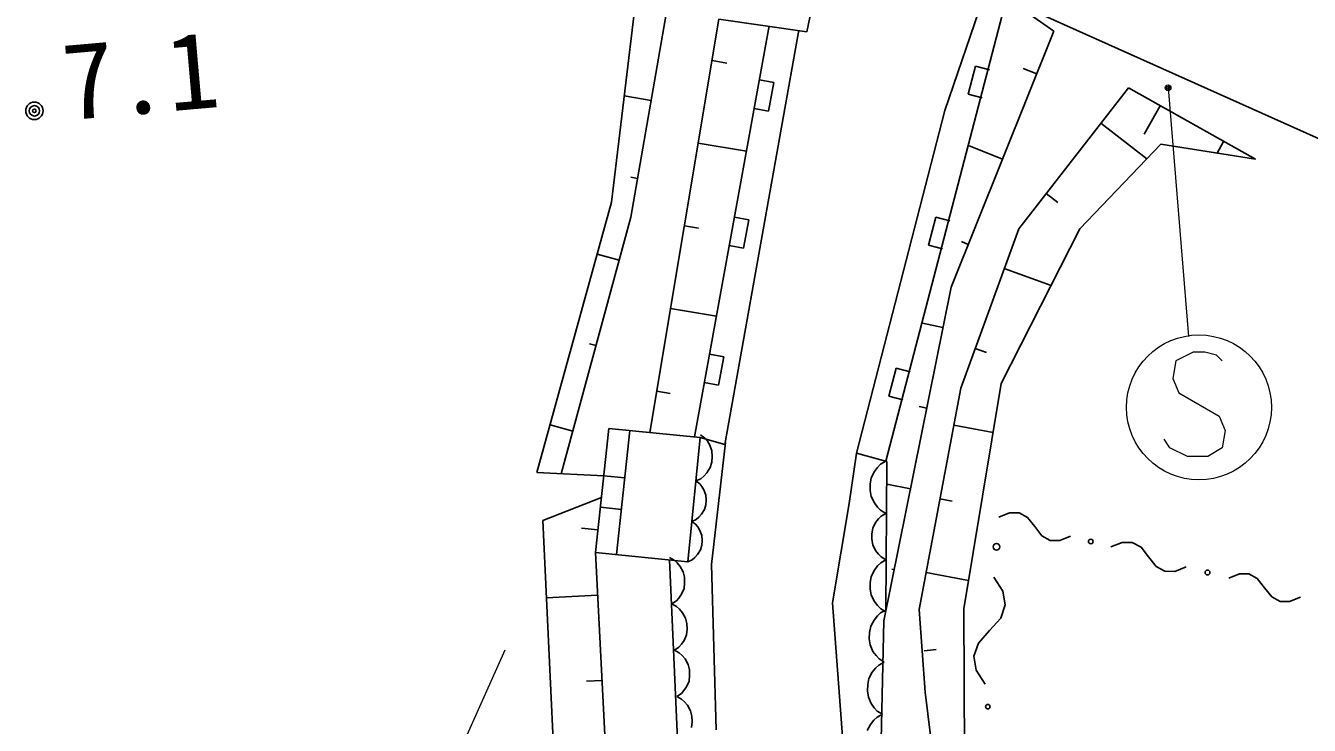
# Model space of a CAD drawing. Units: millimetres, scale not verified. Extents: x 40000 to 680000, y 20000 to 380000.
# Drawn here: x 397276 to 419414, y 274223 to 286290 of the extents above; entities that cross this region are included whole.
import ezdxf
from ezdxf.enums import TextEntityAlignment as Align

# ---------------------------------------------------------------- set-up
doc = ezdxf.new("R2010")
doc.units = ezdxf.units.MM
doc.header["$LTSCALE"] = 1000
for name, color, linetype, lineweight in [('M-BGD', 7, 'Continuous', 25), ('M-BGD-RSTR', 7, 'Continuous', 13), ('M-STR-HTXT', 7, 'Continuous', 13)]:
    doc.layers.add(name, color=color, linetype=linetype, lineweight=lineweight)
doc.styles.add('ＭＳ ゴシック', font='')
doc.styles.get('ＭＳ ゴシック').set_extended_font_data('MS Gothic')

msp = doc.modelspace()

# ---------------------------------------------------------------- linework, layer by layer
at = {"layer": 'M-BGD'}
for p, q in [((408646, 288355), (407712, 282985)), ((411115, 287957), (410747, 286184)), ((407377, 283245), (407885, 287446)), ((413127, 284826), (413788, 286765)), ((414242, 286737), (424466, 282141)), ((414242, 286737), (415008, 286197)), ((414153, 286601), (412111, 278779)), ((409233, 286401), (408041, 279274)), ((410100, 286289), (408810, 279197)), ((410747, 286184), (409233, 286401)), ((409333, 279069), (410610, 286215)), ((415008, 286197), (413237, 281782)), ((409114, 285688), (409369, 285646)), ((413657, 285593), (413530, 285109)), ((413899, 285530), (413657, 285593)), ((414713, 285461), (414481, 285554)), ((410176, 285309), (409930, 285353)), ((410086, 284817), (410176, 285309)), ((416293, 285216), (414403, 282788)), ((418483, 283988), (416293, 285216)), ((408063, 284999), (407599, 285079)), ((413530, 285109), (413772, 285046)), ((409840, 284861), (410086, 284817)), ((411604, 278917), (413127, 284826)), ((416841, 284909), (416566, 284420)), ((415821, 284609), (416610, 283994)), ((408875, 284263), (409706, 284124)), ((417935, 284295), (417822, 284092)), ((414123, 283989), (413538, 284224)), ((415457, 282788), (416851, 284246)), ((416851, 284246), (418483, 283988)), ((407829, 283656), (407711, 283677)), ((414875, 283395), (415075, 283239)), ((406093, 278581), (407377, 283245)), ((407712, 282985), (406514, 278561)), ((409746, 282944), (409500, 282989)), ((409656, 282452), (409746, 282944)), ((412974, 282988), (412847, 282504)), ((413215, 282924), (412974, 282988)), ((408637, 282838), (408880, 282797)), ((414403, 282788), (413401, 280037)), ((414102, 280117), (415457, 282788)), ((409410, 282497), (409656, 282452)), ((412847, 282504), (413089, 282441)), ((413532, 282518), (413414, 282565)), ((407513, 282247), (407131, 282351)), ((414152, 282100), (414959, 281807)), ((413237, 281782), (412074, 276023)), ((408398, 281412), (409189, 281280)), ((413096, 281085), (412744, 281157)), ((407113, 280773), (406997, 280804)), ((413652, 280724), (413844, 280655)), ((409315, 280580), (409069, 280625)), ((409226, 280088), (409315, 280580)), ((412290, 280382), (412163, 279899)), ((412532, 280319), (412290, 280382)), ((408980, 280133), (409226, 280088)), ((413454, 276230), (414102, 280117)), ((408160, 279987), (408391, 279948)), ((412163, 279899), (412405, 279835)), ((413401, 280037), (412684, 276223)), ((412815, 279693), (412687, 279719)), ((406714, 279298), (406320, 279405)), ((413282, 279401), (413961, 279273)), ((407335, 279345), (407102, 277204)), ((407335, 279345), (408910, 279187)), ((407698, 279309), (407465, 277167)), ((408910, 279187), (408695, 277044)), ((408910, 279185), (409333, 279069)), ((408989, 279177), (408915, 279233)), ((409032, 279124), (408989, 279177)), ((409074, 279056), (409032, 279124)), ((409112, 278955), (409074, 279056)), ((409343, 279100), (409103, 276999)), ((409118, 278858), (409112, 278955)), ((409083, 278669), (409109, 278763)), ((409109, 278763), (409118, 278858)), ((411480, 278051), (411604, 278917)), ((411604, 278917), (412127, 278774)), ((412021, 278725), (411967, 278671)), ((412111, 278779), (412021, 278725)), ((412127, 278774), (412112, 276212)), ((407246, 278526), (406093, 278581)), ((407246, 278526), (407609, 278491)), ((408919, 278476), (408972, 278519)), ((408972, 278519), (409026, 278578)), ((409026, 278578), (409083, 278669)), ((411913, 278599), (411859, 278491)), ((411967, 278671), (411913, 278599)), ((408835, 278437), (408919, 278476)), ((408900, 278388), (408835, 278437)), ((408938, 278342), (408900, 278388)), ((408974, 278282), (408938, 278342)), ((409007, 278194), (408974, 278282)), ((411859, 278491), (411841, 278383)), ((411841, 278383), (411841, 278275)), ((411841, 278275), (411859, 278167)), ((412534, 278301), (412125, 278383)), ((407205, 278154), (406196, 277756)), ((409004, 278026), (409013, 278109)), ((409013, 278109), (409007, 278194)), ((411859, 278167), (411913, 278059)), ((411913, 278059), (411967, 277987)), ((413043, 278130), (413254, 278090)), ((407187, 277986), (407549, 277944)), ((408885, 277812), (408932, 277864)), ((408932, 277864), (408982, 277943)), ((408982, 277943), (409004, 278026)), ((411191, 276335), (411480, 278051)), ((411967, 277987), (412021, 277933)), ((412021, 277933), (412111, 277879)), ((412111, 277879), (412031, 277831)), ((414060, 277814), (414246, 277889)), ((414246, 277889), (414411, 277887)), ((414411, 277887), (414555, 277807)), ((406196, 277756), (406963, 261230)), ((407144, 277595), (406861, 277626)), ((408765, 277740), (408839, 277775)), ((408830, 277691), (408765, 277740)), ((408868, 277645), (408830, 277691)), ((408839, 277775), (408885, 277812)), ((408904, 277585), (408868, 277645)), ((411887, 277623), (411871, 277527)), ((411935, 277719), (411887, 277623)), ((411983, 277783), (411935, 277719)), ((412031, 277831), (411983, 277783)), ((414555, 277807), (414679, 277650)), ((414679, 277650), (414803, 277493)), ((408937, 277498), (408904, 277585)), ((408935, 277329), (408943, 277413)), ((408943, 277413), (408937, 277498)), ((411871, 277527), (411871, 277431)), ((411871, 277431), (411887, 277335)), ((414803, 277493), (414947, 277413)), ((414947, 277413), (415112, 277410)), ((415112, 277410), (415297, 277485)), ((407937, 261028), (407102, 277204)), ((408695, 277044), (407102, 277204)), ((408862, 277167), (408912, 277247)), ((408912, 277247), (408935, 277329)), ((411887, 277335), (411935, 277239)), ((411935, 277239), (411983, 277175)), ((411983, 277175), (412031, 277127)), ((415993, 277300), (416188, 277379)), ((416188, 277379), (416361, 277376)), ((416361, 277376), (416513, 277293)), ((416513, 277293), (416643, 277128)), ((408459, 277071), (408377, 277115)), ((408942, 264498), (408379, 277075)), ((408510, 277026), (408459, 277071)), ((408561, 276965), (408510, 277026)), ((408614, 276872), (408561, 276965)), ((408695, 277044), (408769, 277078)), ((408769, 277078), (408815, 277116)), ((408815, 277116), (408862, 277167)), ((409103, 276999), (409186, 274148)), ((411968, 276971), (411914, 276899)), ((412022, 277025), (411968, 276971)), ((412111, 277079), (412022, 277025)), ((412031, 277127), (412111, 277079)), ((416643, 277128), (416773, 276963)), ((416773, 276963), (416924, 276879)), ((417097, 276876), (417292, 276955)), ((408636, 276777), (408614, 276872)), ((408641, 276681), (408636, 276777)), ((411860, 276791), (411842, 276683)), ((411914, 276899), (411860, 276791)), ((412253, 276908), (412212, 276916)), ((412804, 276858), (413536, 276721)), ((414129, 276536), (413975, 276781)), ((416924, 276879), (417097, 276876)), ((418023, 276761), (418208, 276836)), ((418208, 276836), (418373, 276833)), ((418373, 276833), (418517, 276754)), ((418517, 276754), (418641, 276596)), ((408587, 276486), (408630, 276584)), ((408630, 276584), (408641, 276681)), ((411842, 276683), (411842, 276575)), ((411842, 276575), (411860, 276467)), ((414168, 276300), (414129, 276536)), ((418641, 276596), (418765, 276439)), ((407140, 276468), (406257, 276423)), ((408420, 276316), (408498, 276369)), ((408503, 276273), (408420, 276316)), ((408498, 276369), (408543, 276419)), ((408543, 276419), (408587, 276486)), ((412529, 258541), (411191, 276335)), ((411860, 276467), (411914, 276359)), ((411914, 276359), (411968, 276287)), ((411968, 276287), (412022, 276233)), ((414091, 276073), (414168, 276300)), ((418765, 276439), (418909, 276360)), ((418909, 276360), (419074, 276357)), ((419074, 276357), (419260, 276432)), ((408553, 276227), (408503, 276273)), ((408605, 276166), (408553, 276227)), ((408658, 276073), (408605, 276166)), ((408679, 275978), (408658, 276073)), ((411964, 276109), (411908, 276039)), ((412020, 276161), (411964, 276109)), ((412112, 276212), (412020, 276161)), ((412022, 276233), (412112, 276179)), ((412684, 276223), (412788, 274795)), ((413472, 273251), (413454, 276230)), ((413898, 275857), (414091, 276073)), ((408673, 275785), (408684, 275882)), ((408684, 275882), (408679, 275978)), ((411850, 275933), (411829, 275825)), ((411908, 276039), (411850, 275933)), ((412074, 276023), (412021, 273531)), ((413706, 275640), (413898, 275857)), ((408541, 275570), (408586, 275620)), ((408586, 275620), (408631, 275687)), ((408631, 275687), (408673, 275785)), ((411829, 275825), (411825, 275717)), ((411825, 275717), (411839, 275609)), ((413629, 275413), (413706, 275640)), ((408464, 275517), (408541, 275570)), ((408546, 275474), (408464, 275517)), ((408597, 275429), (408546, 275474)), ((408648, 275367), (408597, 275429)), ((411839, 275609), (411889, 275499)), ((411889, 275499), (411941, 275425)), ((411941, 275425), (411993, 275370)), ((412772, 275505), (412977, 275530)), ((413668, 275177), (413629, 275413)), ((408701, 275274), (408648, 275367)), ((408722, 275179), (408701, 275274)), ((408727, 275083), (408722, 275179)), ((411934, 275209), (411877, 275139)), ((411989, 275262), (411934, 275209)), ((412081, 275313), (411989, 275262)), ((411993, 275370), (412081, 275313)), ((413822, 274932), (413668, 275177)), ((407216, 274998), (406949, 274984)), ((408674, 274888), (408717, 274986)), ((408717, 274986), (408727, 275083)), ((411820, 275033), (411798, 274926)), ((411877, 275139), (411820, 275033)), ((408507, 274719), (408584, 274771)), ((408584, 274771), (408629, 274821)), ((408629, 274821), (408674, 274888)), ((411798, 274926), (411794, 274818)), ((411794, 274818), (411809, 274709)), ((412788, 274795), (414953, 257563)), ((408589, 274675), (408507, 274719)), ((408640, 274630), (408589, 274675)), ((408691, 274568), (408640, 274630)), ((408744, 274475), (408691, 274568)), ((411809, 274709), (411859, 274600)), ((411859, 274600), (411910, 274526)), ((411910, 274526), (411962, 274470)), ((408766, 274380), (408744, 274475)), ((408771, 274284), (408766, 274380)), ((411903, 274310), (411847, 274240)), ((411959, 274362), (411903, 274310)), ((412051, 274413), (411959, 274362)), ((411962, 274470), (412051, 274413)), ((408760, 274188), (408771, 274284)), ((411847, 274240), (411789, 274134))]:
    msp.add_line(p, q, dxfattribs=at)
for centre, radius in [((397426, 284821), 150), ((397426, 284821), 90), ((397426, 284821), 30), ((415645, 277393), 40), ((414018, 277302), 58), ((417657, 276858), 42), ((413870, 274545), 38)]:
    msp.add_circle(centre, radius, dxfattribs=at)
at = {"layer": 'M-BGD-RSTR'}
for p, q in [((416978, 285217), (417332, 280931)), ((417111, 280507), (417061, 280207)), ((417411, 280657), (417111, 280507)), ((417611, 280657), (417411, 280657)), ((417811, 280607), (417611, 280657)), ((417911, 280507), (417811, 280607)), ((417061, 280207), (417161, 279957)), ((417161, 279957), (417861, 279557)), ((417861, 279557), (417961, 279307)), ((417961, 279307), (417911, 279007)), ((417011, 279007), (416911, 279157)), ((417311, 278857), (417011, 279007)), ((417911, 279007), (417661, 278857)), ((417661, 278857), (417311, 278857))]:
    msp.add_line(p, q, dxfattribs=at)
for centre, radius in [((416978, 285217), 50), ((416978, 285217), 30), ((416978, 285217), 10), ((417511, 279707), 1250)]:
    msp.add_circle(centre, radius, dxfattribs=at)
at = {"layer": 'M-STR-HTXT'}
msp.add_line((405540, 275519), (398656, 260157), dxfattribs=at)

# ---------------------------------------------------------------- texts
at = {"layer": 'M-BGD', "style": 'ＭＳ ゴシック'}
msp.add_text('7.1', height=1320, rotation=5, dxfattribs=at).set_placement((398005, 284262), align=Align.BOTTOM_LEFT)

doc.saveas('drawing.dxf')
